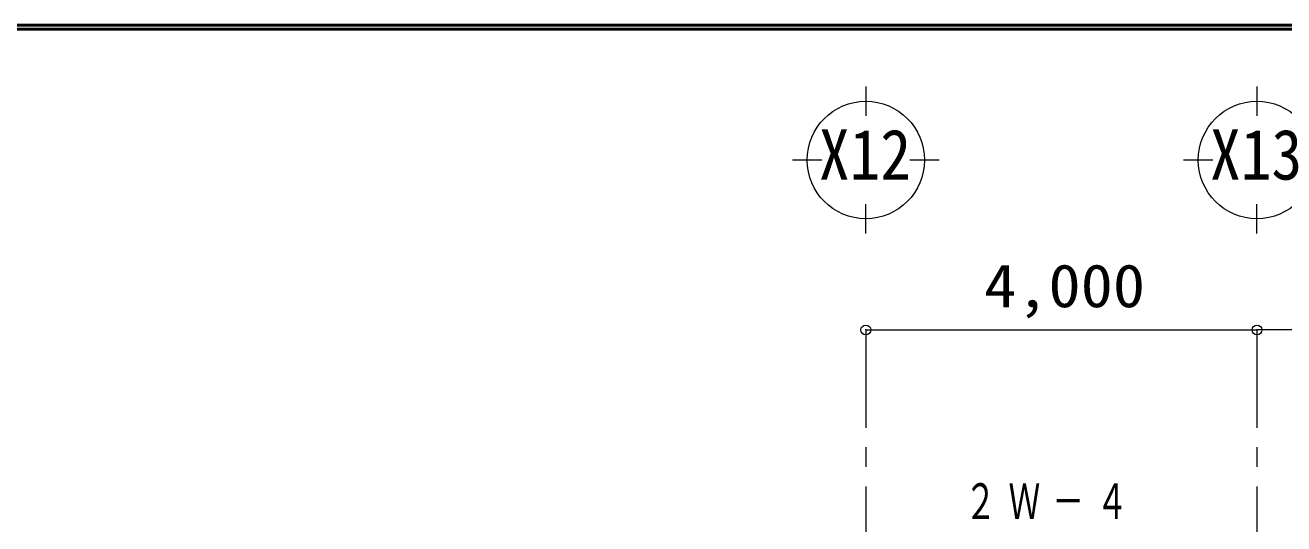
# Model space of a CAD drawing. Units: millimetres at full size, sheet at 1:200; details may follow other scales. Extents: x -55340 to 55340, y -38040 to 38040.
# Drawn here: x -6506 to 6367, y 32945 to 38040 of the extents above; entities that cross this region are included whole.
import ezdxf
from ezdxf.enums import TextEntityAlignment as Align

# ---------------------------------------------------------------- set-up
doc = ezdxf.new("R2010")
doc.units = ezdxf.units.MM
doc.header["$LTSCALE"] = 200
doc.header["$PDMODE"] = 32
doc.header["$PDSIZE"] = 100
doc.linetypes.add('CHAIN1', pattern=[8, 5, -1, 1, -1])
for name, color, linetype, lineweight in [('0-1_通り芯', 3, 'Continuous', 18), ('0-A_寸法', 6, 'Continuous', 9), ('2-0_補助線', 2, 'Continuous', 25), ('F-0_F-0ﾚｲﾔ', 5, 'Continuous', 50)]:
    doc.layers.add(name, color=color, linetype=linetype, lineweight=lineweight)
doc.styles.add('ＭＳ ゴシック', font='')
doc.styles.get('ＭＳ ゴシック').set_extended_font_data('MS Gothic')

msp = doc.modelspace()

# ---------------------------------------------------------------- linework, layer by layer
at = {"layer": '0-1_通り芯'}
for p, q in [((2091.9, 37412.3), (2091.9, 37112.3)), ((6091.9, 37412.3), (6091.9, 37112.3)), ((1641.9, 36662.3), (1341.9, 36662.3)), ((2841.9, 36662.3), (2541.9, 36662.3)), ((5641.9, 36662.3), (5341.9, 36662.3)), ((2091.9, 35912.3), (2091.9, 36212.3)), ((6091.9, 35912.3), (6091.9, 36212.3))]:
    msp.add_line(p, q, dxfattribs=at)
at = {"layer": '0-1_通り芯', "color": 4, "linetype": 'CHAIN1', "lineweight": 9}
for p, q in [((2091.9, 34926.2), (2091.9, 24920.9)), ((6091.9, 34926.2), (6091.9, 24920.9))]:
    msp.add_line(p, q, dxfattribs=at)
at = {"layer": '0-1_通り芯'}
for centre in [(2091.9, 36662.3), (6091.9, 36662.3)]:
    msp.add_circle(centre, 600, dxfattribs=at)
at = {"layer": '0-A_寸法', "color": 4}
for p in [(2091.9, 34926.2), (10091.9, 34926.2)]:
    msp.add_line(p, (6091.9, 34926.2), dxfattribs=at)
at = {"layer": '0-A_寸法'}
for p in [(2091.9, 34926.2), (6091.9, 34926.2)]:
    msp.add_point(p, dxfattribs=at)
at = {"layer": 'F-0_F-0ﾚｲﾔ'}
for p, q in [((-55340, 38040), (55340, 38040)), ((-55300, 38000), (55300, 38000))]:
    msp.add_line(p, q, dxfattribs=at)

# ---------------------------------------------------------------- texts
at = {"layer": '0-1_通り芯', "color": 2, "style": 'ＭＳ ゴシック', "width": 0.9}
for s, p in [('X12', (1612.1, 36308.1)), ('X13', (5612.1, 36308.1))]:
    msp.add_text(s, height=513.2, dxfattribs=at).set_placement(p, align=Align.BOTTOM_LEFT)
at = {"layer": '0-A_寸法', "color": 2, "style": 'ＭＳ ゴシック', "width": 1.1}
msp.add_text('4,000', height=439.9, dxfattribs=at).set_placement((3301.9, 35026.2), align=Align.BOTTOM_LEFT)
at = {"layer": '2-0_補助線', "insert": (3102.6, 32992.3), "char_height": 366.6, "attachment_point": 7, "style": 'ＭＳ ゴシック'}
msp.add_mtext('\\T1.38;\\W0.65;２Ｗ－４', dxfattribs=at)

doc.saveas('drawing.dxf')
